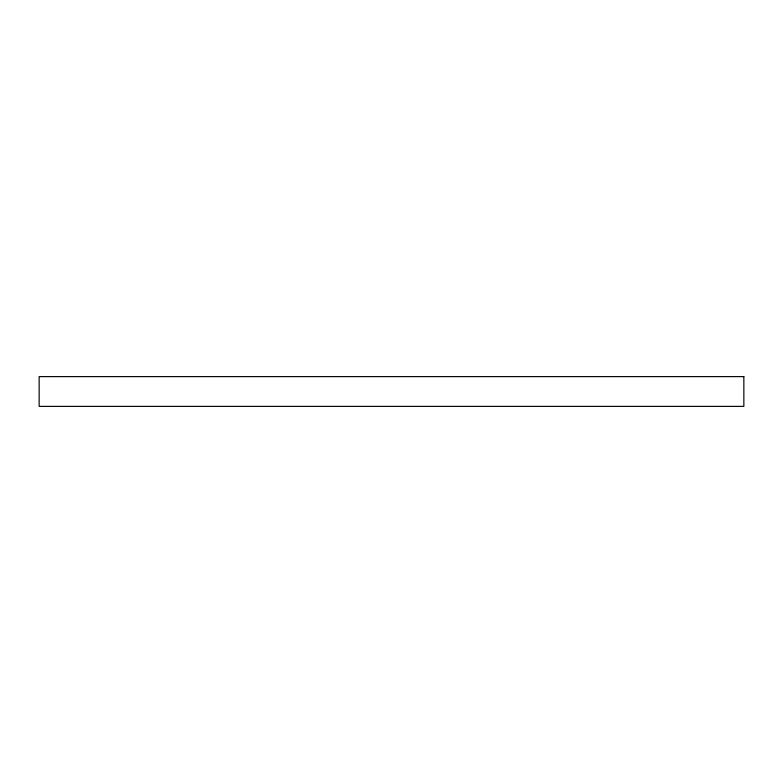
<?xml version="1.0" encoding="UTF-8"?>
<svg xmlns="http://www.w3.org/2000/svg" width="783" height="783" viewBox="0 0 783 783"><rect width="100%" height="100%" fill="white"/><g stroke="black" fill="none" stroke-linecap="round" stroke-linejoin="round"><path stroke-width="1.17" d="M743.85 376.613L39.15 376.613L39.15 406.387L743.85 406.387L743.85 376.613"/></g></svg>
